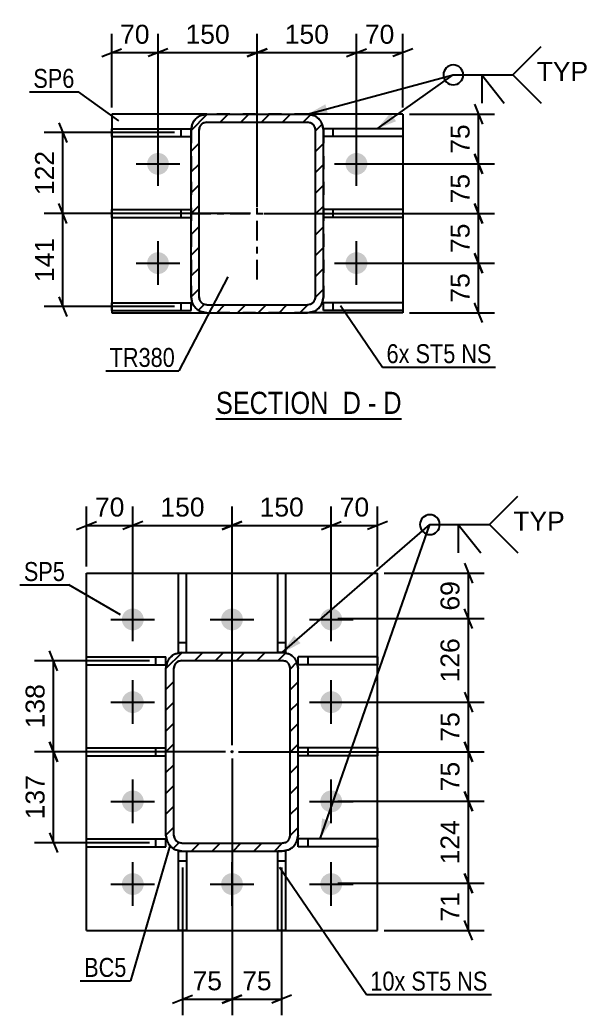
# Model space of a CAD drawing. Header units: millimetres. Extents: x 0 to 841, y 0 to 594.
# Drawn here: x 344 to 429.9, y 98.3 to 248.7 of the extents above; entities that cross this region are included whole.
import ezdxf

# ---------------------------------------------------------------- set-up
doc = ezdxf.new("R2010")
doc.units = ezdxf.units.MM
doc.linetypes.add('DXK_LINE_DOT2', pattern=[3.9198, 1.9599, -1.9599])
doc.linetypes.add('DXK_LINE_DOT3', pattern=[5.9187, 2.979, -0.9799, 0.9799, -0.9799])
doc.styles.add('Arial', font='ARIAL.TTF', dxfattribs={"height": 0.2})
doc.styles.add('Arial Narrow', font='ARIALN.TTF', dxfattribs={"height": 0.2})

# ---------------------------------------------------------------- blocks, each defined once
blk = doc.blocks.new('Unknown-318884589-14 - 2098')
at = {"color": 6, "linetype": 'Continuous'}
blk.add_line((373.61, 188.41), (401.68, 188.41), dxfattribs=at)
at = {"color": 0, "linetype": 'Continuous'}
for points in [[(391.72, 189.16), (391.72, 192.66), (373.61, 192.66), (373.61, 189.16)], [(395.54, 189.16), (395.54, 192.66), (392.77, 192.66), (392.77, 189.16)], [(397.86, 189.16), (397.86, 192.66), (396.59, 192.66), (396.59, 189.16)], [(401.68, 189.16), (401.68, 192.66), (398.91, 192.66), (398.91, 189.16)]]:
    blk.add_wipeout(points, dxfattribs=at)
at = {"color": 7, "linetype": 'Continuous', "style": 'Arial Narrow'}
for s, p in [('SECTION ', (373.61, 189.16)), ('D', (392.77, 189.16)), ('D', (398.91, 189.16)), ('-', (396.59, 189.16))]:
    blk.add_text(s, height=3.34, dxfattribs=at).set_placement(p)
blk = doc.blocks.new('Part-318884589-3984 - 3909')
at = {"color": 2, "linetype": 'Continuous'}
for p, q in [((354.05, 123.74), (354.05, 124.94)), ((354.05, 124.94), (366.05, 124.94)), ((366.05, 123.74), (366.05, 124.94)), ((354.05, 123.74), (366.05, 123.74))]:
    blk.add_line(p, q, dxfattribs=at)
at = {"color": 7, "linetype": 'DXK_LINE_DOT2'}
blk.add_line((364.55, 123.74), (364.55, 124.94), dxfattribs=at)
blk = doc.blocks.new('Part-318884589-4040 - 3909')
at = {"linetype": 'Continuous'}
h = blk.add_hatch(dxfattribs=at)
h.set_pattern_fill('', scale=0.7, style=0, pattern_type=0)
h.set_pattern_definition([(45, (385.8703, 151.6128), (-1.57154, 1.57154), [])])
h.paths.add_polyline_path([(386.05, 150.69), (385.87, 151.61), (385.35, 152.39), (384.57, 152.91), (383.65, 153.09), (368.45, 153.09), (367.53, 152.91), (366.76, 152.39), (366.24, 151.61), (366.05, 150.69), (366.05, 125.49), (366.24, 124.58), (366.76, 123.8), (367.53, 123.28), (368.45, 123.09), (383.65, 123.09), (384.57, 123.28), (385.35, 123.8), (385.87, 124.58), (386.05, 125.49)])
h.paths.add_polyline_path([(384.76, 125.04), (384.5, 124.65), (384.11, 124.39), (383.65, 124.29), (368.45, 124.29), (367.99, 124.39), (367.6, 124.65), (367.34, 125.04), (367.25, 125.49), (367.25, 150.69), (367.34, 151.15), (367.6, 151.54), (367.99, 151.8), (368.45, 151.89), (383.65, 151.89), (384.11, 151.8), (384.5, 151.54), (384.76, 151.15), (384.85, 150.69), (384.85, 125.49)])
blk.add_hatch(color=246, dxfattribs=at).paths.add_polyline_path([(376.05, 137.99, -1), (376.05, 138.19, -1)])
at = {"color": 7, "linetype": 'DXK_LINE_DOT2'}
for p, q in [((367.53, 152.91), (368.45, 153.09)), ((368.45, 153.09), (383.65, 153.09)), ((383.65, 153.09), (384.57, 152.91)), ((366.05, 150.69), (366.24, 151.61)), ((366.05, 125.49), (366.05, 150.69)), ((367.34, 151.15), (367.25, 150.69)), ((367.25, 125.49), (367.25, 150.69)), ((368.45, 151.89), (367.99, 151.8)), ((368.45, 151.89), (383.65, 151.89)), ((384.11, 151.8), (383.65, 151.89)), ((384.85, 150.69), (384.76, 151.15)), ((384.85, 125.49), (384.85, 150.69)), ((385.87, 151.61), (386.05, 150.69)), ((386.05, 125.49), (386.05, 150.69)), ((366.24, 124.58), (366.05, 125.49)), ((367.25, 125.49), (367.34, 125.04)), ((384.76, 125.04), (384.85, 125.49)), ((386.05, 125.49), (385.87, 124.58)), ((367.99, 124.39), (368.45, 124.29)), ((368.45, 124.29), (383.65, 124.29)), ((383.65, 124.29), (384.11, 124.39)), ((368.45, 123.09), (367.53, 123.28)), ((368.45, 123.09), (383.65, 123.09)), ((384.57, 123.28), (383.65, 123.09))]:
    blk.add_line(p, q, dxfattribs=at)
at = {"color": 2, "linetype": 'Continuous'}
for p, q in [((368.45, 153.09), (367.53, 152.91)), ((368.45, 153.09), (383.65, 153.09)), ((384.57, 152.91), (383.65, 153.09)), ((366.24, 151.61), (366.05, 150.69)), ((366.05, 125.49), (366.05, 150.69)), ((367.25, 150.69), (367.34, 151.15)), ((367.25, 125.49), (367.25, 150.69)), ((367.99, 151.8), (368.45, 151.89)), ((368.45, 151.89), (383.65, 151.89)), ((383.65, 151.89), (384.11, 151.8)), ((384.76, 151.15), (384.85, 150.69)), ((384.85, 125.49), (384.85, 150.69)), ((386.05, 150.69), (385.87, 151.61)), ((386.05, 125.49), (386.05, 150.69)), ((366.05, 125.49), (366.24, 124.58)), ((367.34, 125.04), (367.25, 125.49)), ((384.85, 125.49), (384.76, 125.04)), ((385.87, 124.58), (386.05, 125.49)), ((368.45, 124.29), (367.99, 124.39)), ((368.45, 124.29), (383.65, 124.29)), ((384.11, 124.39), (383.65, 124.29)), ((367.53, 123.28), (368.45, 123.09)), ((368.45, 123.09), (383.65, 123.09)), ((383.65, 123.09), (384.57, 123.28))]:
    blk.add_line(p, q, dxfattribs=at)
at = {"color": 7, "linetype": 'DXK_LINE_DOT3'}
blk.add_line((376.05, 138.09), (376.05, 138.09), dxfattribs=at)
at = {"color": 246, "linetype": 'DXK_LINE_DOT2'}
blk.add_line((376.05, 138.09), (376.05, 138.09), dxfattribs=at)
at = {"color": 246, "linetype": 'Continuous'}
blk.add_circle((376.05, 138.09), 0.1, dxfattribs=at)
at = {"color": 7, "linetype": 'DXK_LINE_DOT2'}
for centre, radius, start, end in [((368.45, 150.69), 2.4, 112.5, 157.5), ((383.65, 150.69), 2.4, 22.5, 67.5), ((368.45, 150.69), 1.2, 112.5, 157.5), ((383.65, 150.69), 1.2, 22.5, 67.5), ((368.45, 125.49), 1.2, 202.5, 247.5), ((383.65, 125.49), 1.2, 292.5, 337.5), ((368.45, 125.49), 2.4, 202.5, 247.5), ((383.65, 125.49), 2.4, 292.5, 337.5)]:
    blk.add_arc(centre, radius, start, end, dxfattribs=at)
at = {"color": 2, "linetype": 'Continuous'}
for centre, radius, start, end in [((368.45, 150.69), 2.4, 112.5, 157.5), ((383.65, 150.69), 2.4, 22.5, 67.5), ((368.45, 150.69), 1.2, 112.5, 157.5), ((383.65, 150.69), 1.2, 22.5, 67.5), ((368.45, 125.49), 1.2, 202.5, 247.5), ((383.65, 125.49), 1.2, 292.5, 337.5), ((368.45, 125.49), 2.4, 202.5, 247.5), ((383.65, 125.49), 2.4, 292.5, 337.5)]:
    blk.add_arc(centre, radius, start, end, dxfattribs=at)
blk = doc.blocks.new('Bolt-318884589-3954 - 3909')
at = {"linetype": 'Continuous'}
for points in [[(359.4, 158.09, -1), (362.7, 158.09, -1)], [(374.4, 158.09, -1), (377.7, 158.09, -1)], [(389.4, 158.09, -1), (392.7, 158.09, -1)], [(359.4, 145.59, -1), (362.7, 145.59, -1)], [(389.4, 145.59, -1), (392.7, 145.59, -1)], [(359.4, 130.59, -1), (362.7, 130.59, -1)], [(389.4, 130.59, -1), (392.7, 130.59, -1)], [(359.4, 118.09, -1), (362.7, 118.09, -1)], [(374.4, 118.09, -1), (377.7, 118.09, -1)], [(389.4, 118.09, -1), (392.7, 118.09, -1)]]:
    blk.add_hatch(color=1, dxfattribs=at).paths.add_polyline_path(points)
at = {"color": 1, "linetype": 'Continuous'}
for p, q in [((361.05, 154.79), (361.05, 161.39)), ((376.05, 154.79), (376.05, 161.39)), ((391.05, 154.79), (391.05, 161.39)), ((357.75, 158.09), (364.35, 158.09)), ((372.75, 158.09), (379.35, 158.09)), ((387.75, 158.09), (394.35, 158.09)), ((361.05, 142.29), (361.05, 148.89)), ((391.05, 142.29), (391.05, 148.89)), ((357.75, 145.59), (364.35, 145.59)), ((387.75, 145.59), (394.35, 145.59)), ((361.05, 127.29), (361.05, 133.89)), ((391.05, 127.29), (391.05, 133.89)), ((357.75, 130.59), (364.35, 130.59)), ((387.75, 130.59), (394.35, 130.59)), ((361.05, 114.79), (361.05, 121.39)), ((376.05, 114.79), (376.05, 121.39)), ((391.05, 114.79), (391.05, 121.39)), ((357.75, 118.09), (364.35, 118.09)), ((372.75, 118.09), (379.35, 118.09)), ((387.75, 118.09), (394.35, 118.09))]:
    blk.add_line(p, q, dxfattribs=at)
blk = doc.blocks.new('Part-318884589-3964 - 3909')
at = {"color": 2, "linetype": 'Continuous'}
for p, q in [((382.95, 153.09), (382.95, 165.09)), ((382.95, 165.09), (384.15, 165.09)), ((384.15, 165.09), (384.15, 153.09)), ((384.15, 153.09), (383.65, 153.09))]:
    blk.add_line(p, q, dxfattribs=at)
at = {"color": 7, "linetype": 'DXK_LINE_DOT2'}
for p, q in [((382.95, 154.59), (384.15, 154.59)), ((383.65, 153.09), (382.95, 153.09))]:
    blk.add_line(p, q, dxfattribs=at)
blk = doc.blocks.new('Part-318884589-3969 - 3909')
at = {"color": 2, "linetype": 'Continuous'}
for p, q in [((367.95, 153.09), (367.95, 165.09)), ((367.95, 165.09), (369.15, 165.09)), ((369.15, 153.09), (369.15, 165.09)), ((367.95, 153.09), (368.45, 153.09))]:
    blk.add_line(p, q, dxfattribs=at)
at = {"color": 7, "linetype": 'DXK_LINE_DOT2'}
for p, q in [((367.95, 154.59), (369.15, 154.59)), ((368.45, 153.09), (369.15, 153.09))]:
    blk.add_line(p, q, dxfattribs=at)
blk = doc.blocks.new('Part-318884589-3974 - 3909')
at = {"color": 2, "linetype": 'Continuous'}
for p, q in [((382.95, 111.09), (382.95, 123.09)), ((384.15, 123.09), (383.65, 123.09)), ((384.15, 123.09), (384.15, 111.09)), ((384.15, 111.09), (382.95, 111.09))]:
    blk.add_line(p, q, dxfattribs=at)
at = {"color": 7, "linetype": 'DXK_LINE_DOT2'}
for p, q in [((383.65, 123.09), (382.95, 123.09)), ((382.95, 121.59), (384.15, 121.59))]:
    blk.add_line(p, q, dxfattribs=at)
blk = doc.blocks.new('Part-318884589-3979 - 3909')
at = {"color": 2, "linetype": 'Continuous'}
for p, q in [((367.95, 111.09), (367.95, 123.09)), ((367.95, 123.09), (368.45, 123.09)), ((369.15, 123.09), (369.15, 111.09)), ((369.15, 111.09), (367.95, 111.09))]:
    blk.add_line(p, q, dxfattribs=at)
at = {"color": 7, "linetype": 'DXK_LINE_DOT2'}
for p, q in [((368.45, 123.09), (369.15, 123.09)), ((367.95, 121.59), (369.15, 121.59))]:
    blk.add_line(p, q, dxfattribs=at)
blk = doc.blocks.new('Part-318884589-3989 - 3909')
at = {"color": 2, "linetype": 'Continuous'}
for p, q in [((354.05, 151.24), (354.05, 152.44)), ((354.05, 152.44), (366.05, 152.44)), ((366.05, 151.24), (366.05, 152.44)), ((354.05, 151.24), (366.05, 151.24))]:
    blk.add_line(p, q, dxfattribs=at)
at = {"color": 7, "linetype": 'DXK_LINE_DOT2'}
blk.add_line((364.55, 151.24), (364.55, 152.44), dxfattribs=at)
blk = doc.blocks.new('Part-318884589-3994 - 3909')
at = {"color": 2, "linetype": 'Continuous'}
for p, q in [((354.05, 137.49), (354.05, 138.69)), ((354.05, 138.69), (366.05, 138.69)), ((354.05, 137.49), (366.05, 137.49))]:
    blk.add_line(p, q, dxfattribs=at)
at = {"color": 7, "linetype": 'DXK_LINE_DOT2'}
for p, q in [((364.55, 137.49), (364.55, 138.69)), ((366.05, 137.49), (366.05, 138.69))]:
    blk.add_line(p, q, dxfattribs=at)
blk = doc.blocks.new('Part-318884589-3999 - 3909')
at = {"color": 2, "linetype": 'Continuous'}
for p, q in [((398.05, 124.94), (386.05, 124.94)), ((386.05, 123.74), (386.05, 124.94)), ((398.05, 124.94), (398.05, 123.74)), ((398.05, 123.74), (386.05, 123.74))]:
    blk.add_line(p, q, dxfattribs=at)
at = {"color": 7, "linetype": 'DXK_LINE_DOT2'}
blk.add_line((387.55, 123.74), (387.55, 124.94), dxfattribs=at)
blk = doc.blocks.new('Part-318884589-4004 - 3909')
at = {"color": 2, "linetype": 'Continuous'}
for p, q in [((398.05, 152.44), (386.05, 152.44)), ((386.05, 151.24), (386.05, 152.44)), ((398.05, 152.44), (398.05, 151.24)), ((398.05, 151.24), (386.05, 151.24))]:
    blk.add_line(p, q, dxfattribs=at)
at = {"color": 7, "linetype": 'DXK_LINE_DOT2'}
blk.add_line((387.55, 151.24), (387.55, 152.44), dxfattribs=at)
blk = doc.blocks.new('Part-318884589-4009 - 3909')
at = {"color": 2, "linetype": 'Continuous'}
for p, q in [((398.05, 138.69), (386.05, 138.69)), ((398.05, 138.69), (398.05, 137.49)), ((398.05, 137.49), (386.05, 137.49))]:
    blk.add_line(p, q, dxfattribs=at)
at = {"color": 7, "linetype": 'DXK_LINE_DOT2'}
for p, q in [((386.05, 137.49), (386.05, 138.69)), ((387.55, 137.49), (387.55, 138.69))]:
    blk.add_line(p, q, dxfattribs=at)
blk = doc.blocks.new('Part-318884589-4024 - 3909')
at = {"color": 2, "linetype": 'Continuous'}
for p, q in [((354.05, 111.09), (354.05, 165.09)), ((354.05, 165.09), (398.05, 165.09)), ((398.05, 111.09), (398.05, 165.09)), ((354.05, 111.09), (398.05, 111.09))]:
    blk.add_line(p, q, dxfattribs=at)
blk = doc.blocks.new('Part-318884589-2142 - 2098')
at = {"color": 2, "linetype": 'Continuous'}
for p, q in [((372.26, 234.45), (357.86, 234.45)), ((357.86, 234.45), (357.86, 204.45)), ((401.86, 234.45), (387.46, 234.45)), ((401.86, 234.45), (401.86, 204.45)), ((357.86, 204.45), (372.26, 204.45)), ((401.86, 204.45), (387.46, 204.45))]:
    blk.add_line(p, q, dxfattribs=at)
at = {"color": 7, "linetype": 'DXK_LINE_DOT2'}
for p, q in [((387.46, 234.45), (372.26, 234.45)), ((387.46, 204.45), (372.26, 204.45))]:
    blk.add_line(p, q, dxfattribs=at)
blk = doc.blocks.new('Part-318884589-2170 - 2098')
at = {"linetype": 'Continuous'}
h = blk.add_hatch(dxfattribs=at)
h.set_pattern_fill('', scale=0.7, style=0, pattern_type=0)
h.set_pattern_definition([(45, (389.673, 232.966), (-1.57154, 1.57154), [])])
h.paths.add_polyline_path([(389.86, 232.05), (389.67, 232.97), (389.15, 233.74), (388.37, 234.26), (387.46, 234.45), (372.26, 234.45), (371.34, 234.26), (370.56, 233.74), (370.04, 232.97), (369.86, 232.05), (369.86, 206.85), (370.04, 205.93), (370.56, 205.15), (371.34, 204.63), (372.26, 204.45), (387.46, 204.45), (388.37, 204.63), (389.15, 205.15), (389.67, 205.93), (389.86, 206.85)])
h.paths.add_polyline_path([(388.56, 206.39), (388.3, 206), (387.91, 205.74), (387.46, 205.65), (372.26, 205.65), (371.8, 205.74), (371.41, 206), (371.15, 206.39), (371.06, 206.85), (371.06, 232.05), (371.15, 232.51), (371.41, 232.9), (371.8, 233.16), (372.26, 233.25), (387.46, 233.25), (387.91, 233.16), (388.3, 232.9), (388.56, 232.51), (388.66, 232.05), (388.66, 206.85)])
at = {"color": 7, "linetype": 'DXK_LINE_DOT2'}
for p, q in [((371.34, 234.26), (372.26, 234.45)), ((372.26, 233.25), (371.8, 233.16)), ((372.26, 234.45), (387.46, 234.45)), ((372.26, 233.25), (387.46, 233.25)), ((387.46, 234.45), (388.37, 234.26)), ((387.91, 233.16), (387.46, 233.25)), ((369.86, 232.05), (370.04, 232.97)), ((369.86, 232.05), (369.86, 206.85)), ((371.15, 232.51), (371.06, 232.05)), ((371.06, 206.85), (371.06, 232.05)), ((388.66, 232.05), (388.56, 232.51)), ((388.66, 206.85), (388.66, 232.05)), ((389.67, 232.97), (389.86, 232.05)), ((389.86, 232.05), (389.86, 206.85)), ((370.04, 205.93), (369.86, 206.85)), ((371.06, 206.85), (371.15, 206.39)), ((388.56, 206.39), (388.66, 206.85)), ((389.86, 206.85), (389.67, 205.93)), ((372.26, 204.45), (371.34, 204.63)), ((371.8, 205.74), (372.26, 205.65)), ((372.26, 205.65), (387.46, 205.65)), ((387.46, 205.65), (387.91, 205.74)), ((388.37, 204.63), (387.46, 204.45)), ((372.26, 204.45), (387.46, 204.45))]:
    blk.add_line(p, q, dxfattribs=at)
at = {"color": 2, "linetype": 'Continuous'}
for p, q in [((372.26, 234.45), (371.34, 234.26)), ((371.8, 233.16), (372.26, 233.25)), ((372.26, 234.45), (387.46, 234.45)), ((372.26, 233.25), (387.46, 233.25)), ((388.37, 234.26), (387.46, 234.45)), ((387.46, 233.25), (387.91, 233.16)), ((370.04, 232.97), (369.86, 232.05)), ((369.86, 206.85), (369.86, 232.05)), ((371.06, 232.05), (371.15, 232.51)), ((371.06, 206.85), (371.06, 232.05)), ((388.56, 232.51), (388.66, 232.05)), ((388.66, 206.85), (388.66, 232.05)), ((389.86, 232.05), (389.67, 232.97)), ((389.86, 206.85), (389.86, 232.05)), ((369.86, 206.85), (370.04, 205.93)), ((371.15, 206.39), (371.06, 206.85)), ((388.66, 206.85), (388.56, 206.39)), ((389.67, 205.93), (389.86, 206.85)), ((371.34, 204.63), (372.26, 204.45)), ((372.26, 205.65), (371.8, 205.74)), ((372.26, 205.65), (387.46, 205.65)), ((387.91, 205.74), (387.46, 205.65)), ((387.46, 204.45), (388.37, 204.63)), ((372.26, 204.45), (387.46, 204.45))]:
    blk.add_line(p, q, dxfattribs=at)
at = {"color": 7, "linetype": 'DXK_LINE_DOT3'}
for p, q in [((379.86, 209.45), (379.86, 229.45)), ((369.86, 219.45), (389.86, 219.45))]:
    blk.add_line(p, q, dxfattribs=at)
at = {"color": 7, "linetype": 'DXK_LINE_DOT2'}
for centre, radius, start, end in [((372.26, 232.05), 2.4, 112.5, 157.5), ((387.46, 232.05), 2.4, 22.5, 67.5), ((372.26, 232.05), 1.2, 112.5, 157.5), ((387.46, 232.05), 1.2, 22.5, 67.5), ((372.26, 206.85), 1.2, 202.5, 247.5), ((387.46, 206.85), 1.2, 292.5, 337.5), ((372.26, 206.85), 2.4, 202.5, 247.5), ((387.46, 206.85), 2.4, 292.5, 337.5)]:
    blk.add_arc(centre, radius, start, end, dxfattribs=at)
at = {"color": 2, "linetype": 'Continuous'}
for centre, radius, start, end in [((372.26, 232.05), 2.4, 112.5, 157.5), ((387.46, 232.05), 2.4, 22.5, 67.5), ((372.26, 232.05), 1.2, 112.5, 157.5), ((387.46, 232.05), 1.2, 22.5, 67.5), ((372.26, 206.85), 1.2, 202.5, 247.5), ((387.46, 206.85), 1.2, 292.5, 337.5), ((372.26, 206.85), 2.4, 202.5, 247.5), ((387.46, 206.85), 2.4, 292.5, 337.5)]:
    blk.add_arc(centre, radius, start, end, dxfattribs=at)
blk = doc.blocks.new('Part-318884589-2162 - 2098')
at = {"color": 2, "linetype": 'Continuous'}
for p, q in [((357.86, 218.85), (357.86, 220.05)), ((357.86, 220.05), (369.86, 220.05)), ((357.86, 218.85), (369.86, 218.85))]:
    blk.add_line(p, q, dxfattribs=at)
at = {"color": 7, "linetype": 'DXK_LINE_DOT2'}
for p, q in [((368.36, 218.85), (368.36, 220.05)), ((369.86, 218.85), (369.86, 220.05))]:
    blk.add_line(p, q, dxfattribs=at)
blk = doc.blocks.new('Part-318884589-2147 - 2098')
at = {"color": 2, "linetype": 'Continuous'}
for p, q in [((401.86, 220.05), (389.86, 220.05)), ((401.86, 220.05), (401.86, 218.85)), ((401.86, 218.85), (389.86, 218.85))]:
    blk.add_line(p, q, dxfattribs=at)
at = {"color": 7, "linetype": 'DXK_LINE_DOT2'}
for p, q in [((389.86, 218.85), (389.86, 220.05)), ((391.36, 218.85), (391.36, 220.05))]:
    blk.add_line(p, q, dxfattribs=at)
blk = doc.blocks.new('Part-318884589-2152 - 2098')
at = {"color": 2, "linetype": 'Continuous'}
for p, q in [((401.86, 232.27), (389.86, 232.27)), ((389.86, 232.27), (389.86, 232.05)), ((401.86, 232.27), (401.86, 231.07)), ((401.86, 231.07), (389.86, 231.07))]:
    blk.add_line(p, q, dxfattribs=at)
at = {"color": 7, "linetype": 'DXK_LINE_DOT2'}
for p, q in [((389.86, 231.07), (389.86, 232.05)), ((391.36, 231.07), (391.36, 232.27))]:
    blk.add_line(p, q, dxfattribs=at)
blk = doc.blocks.new('Part-318884589-2157 - 2098')
at = {"color": 2, "linetype": 'Continuous'}
for p, q in [((401.86, 205.97), (389.86, 205.97)), ((389.86, 204.77), (389.86, 205.97)), ((401.86, 204.77), (389.86, 204.77)), ((401.86, 205.97), (401.86, 204.77))]:
    blk.add_line(p, q, dxfattribs=at)
at = {"color": 7, "linetype": 'DXK_LINE_DOT2'}
blk.add_line((391.36, 204.77), (391.36, 205.97), dxfattribs=at)
blk = doc.blocks.new('Bolt-318884589-2175 - 2098')
at = {"linetype": 'Continuous'}
for points in [[(363.21, 226.95, -1), (366.51, 226.95, -1)], [(393.21, 226.95, -1), (396.51, 226.95, -1)], [(363.21, 211.95, -1), (366.51, 211.95, -1)], [(393.21, 211.95, -1), (396.51, 211.95, -1)]]:
    blk.add_hatch(color=1, dxfattribs=at).paths.add_polyline_path(points)
at = {"color": 1, "linetype": 'Continuous'}
for p, q in [((364.86, 223.65), (364.86, 230.25)), ((394.86, 223.65), (394.86, 230.25)), ((361.56, 226.95), (368.16, 226.95)), ((391.56, 226.95), (398.16, 226.95)), ((364.86, 208.65), (364.86, 215.25)), ((394.86, 208.65), (394.86, 215.25)), ((361.56, 211.95), (368.16, 211.95)), ((391.56, 211.95), (398.16, 211.95))]:
    blk.add_line(p, q, dxfattribs=at)
blk = doc.blocks.new('Part-318884589-2183 - 2098')
at = {"color": 2, "linetype": 'Continuous'}
for p, q in [((357.86, 231.07), (357.86, 232.27)), ((357.86, 232.27), (369.86, 232.27)), ((369.86, 232.27), (369.86, 232.05)), ((357.86, 231.07), (369.86, 231.07))]:
    blk.add_line(p, q, dxfattribs=at)
at = {"color": 7, "linetype": 'DXK_LINE_DOT2'}
for p, q in [((368.36, 231.07), (368.36, 232.27)), ((369.86, 232.05), (369.86, 231.07))]:
    blk.add_line(p, q, dxfattribs=at)
blk = doc.blocks.new('Part-318884589-2188 - 2098')
at = {"color": 2, "linetype": 'Continuous'}
for p, q in [((357.86, 204.77), (357.86, 205.97)), ((357.86, 205.97), (369.86, 205.97)), ((357.86, 204.77), (369.86, 204.77)), ((369.86, 204.77), (369.86, 205.97))]:
    blk.add_line(p, q, dxfattribs=at)
at = {"color": 7, "linetype": 'DXK_LINE_DOT2'}
blk.add_line((368.36, 204.77), (368.36, 205.97), dxfattribs=at)
blk = doc.blocks.new('StraightDimension-318884589-4137 - 3909')
at = {"color": 7, "linetype": 'Continuous'}
for p, q in [((411.18, 132.1), (412.38, 129.1)), ((392.05, 130.6), (414.18, 130.6)), ((411.78, 118.21), (411.78, 130.6)), ((412.38, 116.71), (411.18, 119.71)), ((392.05, 118.21), (414.18, 118.21))]:
    blk.add_line(p, q, dxfattribs=at)
at = {"color": 0}
blk.add_wipeout([(411.03, 128.34), (406.83, 128.34), (406.83, 120.47), (411.03, 120.47)], dxfattribs=at)
at = {"color": 3, "style": 'Arial'}
blk.add_text('124', height=2.865, rotation=90.0002, dxfattribs=at).set_placement((410.43, 121.07))
blk = doc.blocks.new('StraightDimension-318884589-4068 - 3909')
at = {"color": 7, "linetype": 'Continuous'}
for p, q in [((376.05, 137.09), (376.05, 98.29)), ((368.55, 120.59), (368.55, 98.29)), ((367.05, 100.09), (370.05, 101.29)), ((377.55, 101.29), (374.55, 100.09)), ((368.55, 100.69), (376.05, 100.69))]:
    blk.add_line(p, q, dxfattribs=at)
at = {"color": 0}
blk.add_wipeout([(375.13, 101.44), (375.13, 105.64), (369.48, 105.64), (369.48, 101.44)], dxfattribs=at)
at = {"color": 3, "style": 'Arial'}
blk.add_text('75', height=2.865, dxfattribs=at).set_placement((370.08, 102.04))
blk = doc.blocks.new('StraightDimension-318884589-4165 - 3909')
at = {"color": 7, "linetype": 'Continuous'}
for p, q in [((411.18, 166.59), (412.38, 163.59)), ((399.05, 165.09), (414.18, 165.09)), ((411.78, 158.21), (411.78, 165.09)), ((412.38, 156.71), (411.18, 159.71)), ((392.05, 158.21), (414.18, 158.21))]:
    blk.add_line(p, q, dxfattribs=at)
at = {"color": 0}
blk.add_wipeout([(411.03, 164.48), (406.83, 164.48), (406.83, 158.83), (411.03, 158.83)], dxfattribs=at)
at = {"color": 3, "style": 'Arial'}
blk.add_text('69', height=2.865, rotation=90.0002, dxfattribs=at).set_placement((410.43, 159.43))
blk = doc.blocks.new('StraightDimension-318884589-12343 - 3909')
at = {"color": 7, "linetype": 'Continuous'}
for p, q in [((349.66, 136.59), (348.46, 139.59)), ((375.05, 138.09), (346.21, 138.09)), ((349.06, 124.34), (349.06, 138.09)), ((348.46, 125.84), (349.66, 122.84)), ((363.55, 124.34), (346.21, 124.34))]:
    blk.add_line(p, q, dxfattribs=at)
at = {"color": 0}
blk.add_wipeout([(348.31, 135.16), (344.11, 135.16), (344.11, 127.28), (348.31, 127.28)], dxfattribs=at)
at = {"color": 3, "style": 'Arial'}
blk.add_text('137', height=2.865, rotation=90.0002, dxfattribs=at).set_placement((347.71, 127.88))
blk = doc.blocks.new('StraightDimension-318884589-4074 - 3909')
at = {"color": 7, "linetype": 'Continuous'}
for p, q in [((376.05, 137.09), (376.05, 98.29)), ((383.55, 120.59), (383.55, 98.29)), ((374.55, 100.09), (377.55, 101.29)), ((385.05, 101.29), (382.05, 100.09)), ((376.05, 100.69), (383.55, 100.69))]:
    blk.add_line(p, q, dxfattribs=at)
at = {"color": 0}
blk.add_wipeout([(382.63, 101.44), (382.63, 105.64), (376.98, 105.64), (376.98, 101.44)], dxfattribs=at)
at = {"color": 3, "style": 'Arial'}
blk.add_text('75', height=2.865, dxfattribs=at).set_placement((377.58, 102.04))
blk = doc.blocks.new('StraightDimension-318884589-4091 - 3909')
at = {"color": 7, "linetype": 'Continuous'}
for p, q in [((376.05, 139.09), (376.05, 175.14)), ((391.05, 159.21), (391.05, 175.14)), ((377.55, 172.89), (374.55, 171.69)), ((376.05, 172.29), (391.05, 172.29)), ((389.55, 171.69), (392.55, 172.89))]:
    blk.add_line(p, q, dxfattribs=at)
at = {"color": 0}
blk.add_wipeout([(387.49, 173.04), (387.49, 177.24), (379.62, 177.24), (379.62, 173.04)], dxfattribs=at)
at = {"color": 3, "style": 'Arial'}
blk.add_text('150', height=2.865, dxfattribs=at).set_placement((380.22, 173.64))
blk = doc.blocks.new('StraightDimension-318884589-4100 - 3909')
at = {"color": 7, "linetype": 'Continuous'}
for p, q in [((361.05, 159.21), (361.05, 175.14)), ((376.05, 139.09), (376.05, 175.14)), ((362.55, 172.89), (359.55, 171.69)), ((361.05, 172.29), (376.05, 172.29)), ((374.55, 171.69), (377.55, 172.89))]:
    blk.add_line(p, q, dxfattribs=at)
at = {"color": 0}
blk.add_wipeout([(372.49, 173.04), (372.49, 177.24), (364.62, 177.24), (364.62, 173.04)], dxfattribs=at)
at = {"color": 3, "style": 'Arial'}
blk.add_text('150', height=2.865, dxfattribs=at).set_placement((365.22, 173.64))
blk = doc.blocks.new('StraightDimension-318884589-4109 - 3909')
at = {"color": 7, "linetype": 'Continuous'}
for p, q in [((391.05, 159.21), (391.05, 175.14)), ((398.05, 166.09), (398.05, 175.14)), ((389.55, 171.69), (392.55, 172.89)), ((391.05, 172.29), (398.05, 172.29)), ((399.55, 172.89), (396.55, 171.69))]:
    blk.add_line(p, q, dxfattribs=at)
at = {"color": 0}
blk.add_wipeout([(397.38, 173.04), (397.38, 177.24), (391.73, 177.24), (391.73, 173.04)], dxfattribs=at)
at = {"color": 3, "style": 'Arial'}
blk.add_text('70', height=2.865, dxfattribs=at).set_placement((392.33, 173.64))
blk = doc.blocks.new('StraightDimension-318884589-12342 - 3909')
at = {"color": 7, "linetype": 'Continuous'}
for p, q in [((349.66, 150.34), (348.46, 153.34)), ((363.55, 151.84), (346.21, 151.84)), ((349.06, 138.09), (349.06, 151.84)), ((348.46, 139.59), (349.66, 136.59)), ((375.05, 138.09), (346.21, 138.09))]:
    blk.add_line(p, q, dxfattribs=at)
at = {"color": 0}
blk.add_wipeout([(348.31, 148.91), (344.11, 148.91), (344.11, 141.03), (348.31, 141.03)], dxfattribs=at)
at = {"color": 3, "style": 'Arial'}
blk.add_text('138', height=2.865, rotation=90.0002, dxfattribs=at).set_placement((347.71, 141.63))
blk = doc.blocks.new('StraightDimension-318884589-4118 - 3909')
at = {"color": 7, "linetype": 'Continuous'}
for p, q in [((354.05, 166.09), (354.05, 175.14)), ((361.05, 159.21), (361.05, 175.14)), ((352.55, 171.69), (355.55, 172.89)), ((354.05, 172.29), (361.05, 172.29)), ((362.55, 172.89), (359.55, 171.69))]:
    blk.add_line(p, q, dxfattribs=at)
at = {"color": 0}
blk.add_wipeout([(360.38, 173.04), (360.38, 177.24), (354.73, 177.24), (354.73, 173.04)], dxfattribs=at)
at = {"color": 3, "style": 'Arial'}
blk.add_text('70', height=2.865, dxfattribs=at).set_placement((355.33, 173.64))
blk = doc.blocks.new('StraightDimension-318884589-4128 - 3909')
at = {"color": 7, "linetype": 'Continuous'}
for p, q in [((411.18, 119.71), (412.38, 116.71)), ((392.05, 118.21), (414.18, 118.21)), ((411.78, 111.09), (411.78, 118.21)), ((412.38, 109.59), (411.18, 112.59)), ((399.05, 111.09), (414.18, 111.09))]:
    blk.add_line(p, q, dxfattribs=at)
at = {"color": 0}
blk.add_wipeout([(411.03, 117.48), (406.83, 117.48), (406.83, 111.83), (411.03, 111.83)], dxfattribs=at)
at = {"color": 3, "style": 'Arial'}
blk.add_text('71', height=2.865, rotation=90.0002, dxfattribs=at).set_placement((410.43, 112.43))
blk = doc.blocks.new('StraightDimension-318884589-4142 - 3909')
at = {"color": 7, "linetype": 'Continuous'}
for p, q in [((411.18, 139.59), (412.38, 136.59)), ((377.05, 138.09), (414.18, 138.09)), ((411.78, 130.6), (411.78, 138.09)), ((412.38, 129.1), (411.18, 132.1)), ((392.05, 130.6), (414.18, 130.6))]:
    blk.add_line(p, q, dxfattribs=at)
at = {"color": 0}
blk.add_wipeout([(411.03, 137.17), (406.83, 137.17), (406.83, 131.52), (411.03, 131.52)], dxfattribs=at)
at = {"color": 3, "style": 'Arial'}
blk.add_text('75', height=2.865, rotation=90.0002, dxfattribs=at).set_placement((410.43, 132.12))
blk = doc.blocks.new('StraightDimension-318884589-4151 - 3909')
at = {"color": 7, "linetype": 'Continuous'}
for p, q in [((411.18, 147.1), (412.38, 144.1)), ((392.05, 145.6), (414.18, 145.6)), ((411.78, 138.09), (411.78, 145.6)), ((412.38, 136.59), (411.18, 139.59)), ((377.05, 138.09), (414.18, 138.09))]:
    blk.add_line(p, q, dxfattribs=at)
at = {"color": 0}
blk.add_wipeout([(411.03, 144.67), (406.83, 144.67), (406.83, 139.02), (411.03, 139.02)], dxfattribs=at)
at = {"color": 3, "style": 'Arial'}
blk.add_text('75', height=2.865, rotation=90.0002, dxfattribs=at).set_placement((410.43, 139.62))
blk = doc.blocks.new('StraightDimension-318884589-4160 - 3909')
at = {"color": 7, "linetype": 'Continuous'}
for p, q in [((412.38, 156.71), (411.18, 159.71)), ((392.05, 158.21), (414.18, 158.21)), ((411.78, 145.6), (411.78, 158.21)), ((411.18, 147.1), (412.38, 144.1)), ((392.05, 145.6), (414.18, 145.6))]:
    blk.add_line(p, q, dxfattribs=at)
at = {"color": 0}
blk.add_wipeout([(411.03, 155.84), (406.83, 155.84), (406.83, 147.97), (411.03, 147.97)], dxfattribs=at)
at = {"color": 3, "style": 'Arial'}
blk.add_text('126', height=2.865, rotation=90.0002, dxfattribs=at).set_placement((410.43, 148.57))
blk = doc.blocks.new('StraightDimension-318884589-2280 - 2098')
at = {"color": 7, "linetype": 'Continuous'}
for p, q in [((349.89, 233.17), (351.09, 230.17)), ((367.36, 231.67), (347.64, 231.67)), ((350.49, 219.45), (350.49, 231.67)), ((351.09, 217.95), (349.89, 220.95)), ((378.86, 219.45), (347.64, 219.45))]:
    blk.add_line(p, q, dxfattribs=at)
at = {"color": 0}
blk.add_wipeout([(349.74, 229.5), (345.54, 229.5), (345.54, 221.63), (349.74, 221.63)], dxfattribs=at)
at = {"color": 3, "style": 'Arial'}
blk.add_text('122', height=2.865, rotation=90.0002, dxfattribs=at).set_placement((349.14, 222.23))
blk = doc.blocks.new('StraightDimension-318884589-2235 - 2098')
at = {"color": 7, "linetype": 'Continuous'}
for p, q in [((412.71, 235.95), (413.91, 232.95)), ((402.86, 234.45), (415.71, 234.45)), ((413.31, 226.95), (413.31, 234.45)), ((413.91, 225.45), (412.71, 228.45)), ((395.86, 226.95), (415.71, 226.95))]:
    blk.add_line(p, q, dxfattribs=at)
at = {"color": 0}
blk.add_wipeout([(412.56, 233.52), (408.36, 233.52), (408.36, 227.87), (412.56, 227.87)], dxfattribs=at)
at = {"color": 3, "style": 'Arial'}
blk.add_text('75', height=2.865, rotation=90.0002, dxfattribs=at).set_placement((411.96, 228.47))
blk = doc.blocks.new('StraightDimension-318884589-2245 - 2098')
at = {"color": 7, "linetype": 'Continuous'}
for p, q in [((412.71, 228.45), (413.91, 225.45)), ((395.86, 226.95), (415.71, 226.95)), ((413.31, 219.45), (413.31, 226.95)), ((413.91, 217.95), (412.71, 220.95)), ((380.86, 219.45), (415.71, 219.45))]:
    blk.add_line(p, q, dxfattribs=at)
at = {"color": 0}
blk.add_wipeout([(412.56, 226.02), (408.36, 226.02), (408.36, 220.37), (412.56, 220.37)], dxfattribs=at)
at = {"color": 3, "style": 'Arial'}
blk.add_text('75', height=2.865, rotation=90.0002, dxfattribs=at).set_placement((411.96, 220.97))
blk = doc.blocks.new('StraightDimension-318884589-2257 - 2098')
at = {"color": 7, "linetype": 'Continuous'}
for p, q in [((412.71, 220.95), (413.91, 217.95)), ((380.86, 219.45), (415.71, 219.45)), ((413.31, 211.95), (413.31, 219.45)), ((413.91, 210.45), (412.71, 213.45)), ((395.86, 211.95), (415.71, 211.95))]:
    blk.add_line(p, q, dxfattribs=at)
at = {"color": 0}
blk.add_wipeout([(412.56, 218.52), (408.36, 218.52), (408.36, 212.87), (412.56, 212.87)], dxfattribs=at)
at = {"color": 3, "style": 'Arial'}
blk.add_text('75', height=2.865, rotation=90.0002, dxfattribs=at).set_placement((411.96, 213.47))
blk = doc.blocks.new('StraightDimension-318884589-2269 - 2098')
at = {"color": 7, "linetype": 'Continuous'}
for p, q in [((412.71, 213.45), (413.91, 210.45)), ((395.86, 211.95), (415.71, 211.95)), ((413.31, 204.45), (413.31, 211.95)), ((413.91, 202.95), (412.71, 205.95)), ((402.86, 204.45), (415.71, 204.45))]:
    blk.add_line(p, q, dxfattribs=at)
at = {"color": 0}
blk.add_wipeout([(412.56, 211.02), (408.36, 211.02), (408.36, 205.37), (412.56, 205.37)], dxfattribs=at)
at = {"color": 3, "style": 'Arial'}
blk.add_text('75', height=2.865, rotation=90.0002, dxfattribs=at).set_placement((411.96, 205.97))
blk = doc.blocks.new('StraightDimension-318884589-2288 - 2098')
at = {"color": 7, "linetype": 'Continuous'}
for p, q in [((351.09, 217.95), (349.89, 220.95)), ((378.86, 219.45), (347.64, 219.45)), ((350.49, 205.37), (350.49, 219.45)), ((349.89, 206.87), (351.09, 203.87)), ((367.36, 205.37), (347.64, 205.37))]:
    blk.add_line(p, q, dxfattribs=at)
at = {"color": 0}
blk.add_wipeout([(349.74, 216.35), (345.54, 216.35), (345.54, 208.48), (349.74, 208.48)], dxfattribs=at)
at = {"color": 3, "style": 'Arial'}
blk.add_text('141', height=2.865, rotation=90.0002, dxfattribs=at).set_placement((349.14, 209.08))
blk = doc.blocks.new('StraightDimension-318884589-2297 - 2098')
at = {"color": 7, "linetype": 'Continuous'}
for p, q in [((364.86, 227.95), (364.86, 246.61)), ((379.86, 220.45), (379.86, 246.61)), ((366.36, 244.36), (363.36, 243.16)), ((364.86, 243.76), (379.86, 243.76)), ((378.36, 243.16), (381.36, 244.36))]:
    blk.add_line(p, q, dxfattribs=at)
at = {"color": 0}
blk.add_wipeout([(376.29, 244.51), (376.29, 248.71), (368.42, 248.71), (368.42, 244.51)], dxfattribs=at)
at = {"color": 3, "style": 'Arial'}
blk.add_text('150', height=2.865, dxfattribs=at).set_placement((369.02, 245.11))
blk = doc.blocks.new('StraightDimension-318884589-2309 - 2098')
at = {"color": 7, "linetype": 'Continuous'}
for p, q in [((394.86, 227.95), (394.86, 246.61)), ((401.86, 235.45), (401.86, 246.61)), ((393.36, 243.16), (396.36, 244.36)), ((394.86, 243.76), (401.86, 243.76)), ((403.36, 244.36), (400.36, 243.16))]:
    blk.add_line(p, q, dxfattribs=at)
at = {"color": 0}
blk.add_wipeout([(401.18, 244.51), (401.18, 248.71), (395.53, 248.71), (395.53, 244.51)], dxfattribs=at)
at = {"color": 3, "style": 'Arial'}
blk.add_text('70', height=2.865, dxfattribs=at).set_placement((396.13, 245.11))
blk = doc.blocks.new('StraightDimension-318884589-2319 - 2098')
at = {"color": 7, "linetype": 'Continuous'}
for p, q in [((379.86, 220.45), (379.86, 246.61)), ((394.86, 227.95), (394.86, 246.61)), ((381.36, 244.36), (378.36, 243.16)), ((379.86, 243.76), (394.86, 243.76)), ((393.36, 243.16), (396.36, 244.36))]:
    blk.add_line(p, q, dxfattribs=at)
at = {"color": 0}
blk.add_wipeout([(391.29, 244.51), (391.29, 248.71), (383.42, 248.71), (383.42, 244.51)], dxfattribs=at)
at = {"color": 3, "style": 'Arial'}
blk.add_text('150', height=2.865, dxfattribs=at).set_placement((384.02, 245.11))
blk = doc.blocks.new('StraightDimension-318884589-2331 - 2098')
at = {"color": 7, "linetype": 'Continuous'}
for p, q in [((357.86, 235.45), (357.86, 246.61)), ((364.86, 227.95), (364.86, 246.61)), ((356.36, 243.16), (359.36, 244.36)), ((357.86, 243.76), (364.86, 243.76)), ((366.36, 244.36), (363.36, 243.16))]:
    blk.add_line(p, q, dxfattribs=at)
at = {"color": 0}
blk.add_wipeout([(364.18, 244.51), (364.18, 248.71), (358.53, 248.71), (358.53, 244.51)], dxfattribs=at)
at = {"color": 3, "style": 'Arial'}
blk.add_text('70', height=2.865, dxfattribs=at).set_placement((359.13, 245.11))
blk = doc.blocks.new('WeldMark-318884589-4174 - 3909')
at = {"linetype": 'Continuous'}
for points in [[(386.41, 154.49), (383.65, 153.09), (385.43, 155.63)], [(391.07, 127.53), (389.38, 124.94), (389.66, 128.02)]]:
    blk.add_hatch(color=30, dxfattribs=at).paths.add_polyline_path(points)
at = {"color": 30, "linetype": 'Continuous'}
for p, q in [((383.65, 153.09), (405.96, 172.42)), ((389.38, 124.94), (405.96, 172.42)), ((405.96, 172.42), (414.96, 172.42))]:
    blk.add_line(p, q, dxfattribs=at)
at = {"color": 3, "linetype": 'Continuous'}
for q in [(413.68, 168.14), (410.25, 168.14)]:
    blk.add_line((410.25, 172.42), q, dxfattribs=at)
for start, end in [(90, 270), (270, 90)]:
    blk.add_arc((405.96, 172.42), 1.5, start, end, dxfattribs=at)
at = {"color": 0, "linetype": 'Continuous'}
blk.add_wipeout([(426.34, 171.52), (426.34, 174.52), (418.56, 174.52), (418.56, 171.52)], dxfattribs=at)
blk.add_wipeout([(426.34, 171.52), (426.34, 174.52), (418.56, 174.52), (418.56, 171.52)], dxfattribs=at)
at = {"color": 3, "linetype": 'Continuous'}
for q in [(419.25, 176.71), (419.25, 168.14)]:
    blk.add_line((414.96, 172.42), q, dxfattribs=at)
at = {"color": 3, "linetype": 'Continuous', "style": 'Arial'}
blk.add_text('TYP', height=2.865, dxfattribs=at).set_placement((418.56, 171.52))
blk = doc.blocks.new('Mark-318884589-4020 - 3909')
at = {"color": 0}
blk.add_wipeout([(350.79, 163.9), (350.79, 166.9), (344.58, 166.9), (344.58, 163.9)], dxfattribs=at)
blk.add_wipeout([(350.79, 163.9), (350.79, 166.9), (344.58, 166.9), (344.58, 163.9)], dxfattribs=at)
at = {"color": 30, "linetype": 'Continuous'}
for p in [(343.98, 163.3), (359.19, 158.8)]:
    blk.add_line(p, (351.39, 163.3), dxfattribs=at)
at = {"color": 3, "style": 'Arial Narrow'}
blk.add_text('SP5', height=2.863, dxfattribs=at).set_placement((344.58, 163.9))
blk = doc.blocks.new('Mark-318884589-4036 - 3909')
at = {"color": 0}
blk.add_wipeout([(360.09, 104.06), (360.09, 107.06), (353.7, 107.06), (353.7, 104.06)], dxfattribs=at)
blk.add_wipeout([(360.09, 104.06), (360.09, 107.06), (353.7, 107.06), (353.7, 104.06)], dxfattribs=at)
at = {"color": 30, "linetype": 'Continuous'}
for p in [(366.68, 124.01), (353.1, 103.46)]:
    blk.add_line(p, (360.69, 103.46), dxfattribs=at)
at = {"color": 3, "style": 'Arial Narrow'}
blk.add_text('BC5', height=2.863, dxfattribs=at).set_placement((353.7, 104.06))
blk = doc.blocks.new('MarkSet-318884589-4231 - 3909')
at = {"color": 0}
for points in [[(402.26, 101.99), (402.26, 104.99), (396.96, 104.99), (396.96, 101.99)], [(409.19, 101.99), (409.19, 104.99), (403.16, 104.99), (403.16, 101.99)], [(414.66, 101.99), (414.66, 104.99), (410.09, 104.99), (410.09, 101.99)]]:
    blk.add_wipeout(points, dxfattribs=at)
for points in [[(402.26, 101.99), (402.26, 104.99), (396.96, 104.99), (396.96, 101.99)], [(409.19, 101.99), (409.19, 104.99), (403.16, 104.99), (403.16, 101.99)], [(414.66, 101.99), (414.66, 104.99), (410.09, 104.99), (410.09, 101.99)]]:
    blk.add_wipeout(points, dxfattribs=at)
at = {"color": 30, "linetype": 'Continuous'}
for p, q in [((383.23, 120.67), (396.36, 101.39)), ((396.36, 101.39), (415.26, 101.39))]:
    blk.add_line(p, q, dxfattribs=at)
at = {"color": 3, "style": 'Arial Narrow'}
for s, p in [('10x', (396.96, 101.99)), ('ST5', (403.16, 101.99)), ('NS', (410.09, 101.99))]:
    blk.add_text(s, height=2.863, dxfattribs=at).set_placement(p)
blk = doc.blocks.new('Mark-318884589-2166 - 2098')
at = {"color": 0}
blk.add_wipeout([(367.42, 196.26), (367.42, 199.26), (357.55, 199.26), (357.55, 196.26)], dxfattribs=at)
blk.add_wipeout([(367.42, 196.26), (367.42, 199.26), (357.55, 199.26), (357.55, 196.26)], dxfattribs=at)
at = {"color": 30, "linetype": 'Continuous'}
for p in [(375.4, 209.9), (356.95, 195.66)]:
    blk.add_line(p, (368.02, 195.66), dxfattribs=at)
at = {"color": 3, "style": 'Arial Narrow'}
blk.add_text('TR380', height=2.863, dxfattribs=at).set_placement((357.55, 196.26))
blk = doc.blocks.new('WeldMark-318884589-2341 - 2098')
at = {"linetype": 'Continuous'}
for points in [[(390.55, 234.51), (387.46, 234.45), (390.16, 235.95)], [(400.85, 233.39), (397.97, 232.27), (399.99, 234.62)]]:
    blk.add_hatch(color=30, dxfattribs=at).paths.add_polyline_path(points)
at = {"color": 30, "linetype": 'Continuous'}
for p, q in [((387.46, 234.45), (409.5, 240.4)), ((397.97, 232.27), (409.5, 240.4)), ((409.5, 240.4), (418.5, 240.4))]:
    blk.add_line(p, q, dxfattribs=at)
at = {"color": 3, "linetype": 'Continuous'}
for q in [(417.21, 236.11), (413.79, 236.11)]:
    blk.add_line((413.79, 240.4), q, dxfattribs=at)
for start, end in [(90, 270), (270, 90)]:
    blk.add_arc((409.5, 240.4), 1.5, start, end, dxfattribs=at)
at = {"color": 0, "linetype": 'Continuous'}
blk.add_wipeout([(429.88, 239.5), (429.88, 242.5), (422.1, 242.5), (422.1, 239.5)], dxfattribs=at)
blk.add_wipeout([(429.88, 239.5), (429.88, 242.5), (422.1, 242.5), (422.1, 239.5)], dxfattribs=at)
at = {"color": 3, "linetype": 'Continuous'}
for q in [(422.79, 244.69), (422.79, 236.11)]:
    blk.add_line((418.5, 240.4), q, dxfattribs=at)
at = {"color": 3, "linetype": 'Continuous', "style": 'Arial'}
blk.add_text('TYP', height=2.865, dxfattribs=at).set_placement((422.1, 239.5))
blk = doc.blocks.new('Mark-318884589-2138 - 2098')
at = {"color": 0}
blk.add_wipeout([(352.23, 238.44), (352.23, 241.44), (346.02, 241.44), (346.02, 238.44)], dxfattribs=at)
blk.add_wipeout([(352.23, 238.44), (352.23, 241.44), (346.02, 241.44), (346.02, 238.44)], dxfattribs=at)
at = {"color": 30, "linetype": 'Continuous'}
for p in [(345.42, 237.84), (358.95, 233.46)]:
    blk.add_line(p, (352.83, 237.84), dxfattribs=at)
at = {"color": 3, "style": 'Arial Narrow'}
blk.add_text('SP6', height=2.863, dxfattribs=at).set_placement((346.02, 238.44))
blk = doc.blocks.new('MarkSet-318884589-2391 - 2098')
at = {"color": 0}
for points in [[(402.89, 196.83), (402.89, 199.83), (399.41, 199.83), (399.41, 196.83)], [(409.81, 196.83), (409.81, 199.83), (403.79, 199.83), (403.79, 196.83)], [(415.28, 196.83), (415.28, 199.83), (410.71, 199.83), (410.71, 196.83)]]:
    blk.add_wipeout(points, dxfattribs=at)
for points in [[(402.89, 196.83), (402.89, 199.83), (399.41, 199.83), (399.41, 196.83)], [(409.81, 196.83), (409.81, 199.83), (403.79, 199.83), (403.79, 196.83)], [(415.28, 196.83), (415.28, 199.83), (410.71, 199.83), (410.71, 196.83)]]:
    blk.add_wipeout(points, dxfattribs=at)
at = {"color": 30, "linetype": 'Continuous'}
for p, q in [((392.45, 205.55), (398.81, 196.23)), ((398.81, 196.23), (415.88, 196.23))]:
    blk.add_line(p, q, dxfattribs=at)
at = {"color": 3, "style": 'Arial Narrow'}
for s, p in [('6x', (399.41, 196.83)), ('ST5', (403.79, 196.83)), ('NS', (410.71, 196.83))]:
    blk.add_text(s, height=2.863, dxfattribs=at).set_placement(p)

msp = doc.modelspace()

# ---------------------------------------------------------------- block references
for name in ['Part-318884589-2142 - 2098', 'Part-318884589-2170 - 2098', 'Part-318884589-2183 - 2098', 'Part-318884589-2152 - 2098', 'Bolt-318884589-2175 - 2098', 'Part-318884589-2162 - 2098', 'Part-318884589-2147 - 2098', 'Part-318884589-2188 - 2098', 'Part-318884589-2157 - 2098', 'Unknown-318884589-14 - 2098', 'Part-318884589-4024 - 3909', 'Part-318884589-3969 - 3909', 'Part-318884589-3964 - 3909', 'Bolt-318884589-3954 - 3909', 'Part-318884589-3989 - 3909', 'Part-318884589-4040 - 3909', 'Part-318884589-4004 - 3909', 'Part-318884589-3994 - 3909', 'Part-318884589-4009 - 3909', 'Part-318884589-3984 - 3909', 'Part-318884589-3999 - 3909', 'Part-318884589-3979 - 3909', 'Part-318884589-3974 - 3909']:
    msp.add_blockref(name, (0, 0))

# ---------------------------------------------------------------- next in the draw order: block references
for name in ['StraightDimension-318884589-2235 - 2098', 'StraightDimension-318884589-2280 - 2098', 'StraightDimension-318884589-4165 - 3909', 'StraightDimension-318884589-4068 - 3909', 'StraightDimension-318884589-4137 - 3909']:
    msp.add_blockref(name, (0, 0))

# ---------------------------------------------------------------- next in the draw order: block references
for name in ['StraightDimension-318884589-2245 - 2098', 'StraightDimension-318884589-2288 - 2098', 'StraightDimension-318884589-12343 - 3909', 'StraightDimension-318884589-4128 - 3909']:
    msp.add_blockref(name, (0, 0))

# ---------------------------------------------------------------- next in the draw order: block references
for name in ['StraightDimension-318884589-2309 - 2098', 'StraightDimension-318884589-2257 - 2098', 'Mark-318884589-2166 - 2098', 'StraightDimension-318884589-4091 - 3909', 'StraightDimension-318884589-4074 - 3909', 'Mark-318884589-4036 - 3909']:
    msp.add_blockref(name, (0, 0))

# ---------------------------------------------------------------- next in the draw order: block references
for name in ['StraightDimension-318884589-2297 - 2098', 'StraightDimension-318884589-2269 - 2098', 'StraightDimension-318884589-4100 - 3909', 'StraightDimension-318884589-4109 - 3909', 'MarkSet-318884589-4231 - 3909']:
    msp.add_blockref(name, (0, 0))

# ---------------------------------------------------------------- next in the draw order: block references
for name in ['StraightDimension-318884589-2331 - 2098', 'StraightDimension-318884589-2319 - 2098', 'MarkSet-318884589-2391 - 2098', 'StraightDimension-318884589-4118 - 3909', 'StraightDimension-318884589-12342 - 3909', 'StraightDimension-318884589-4142 - 3909']:
    msp.add_blockref(name, (0, 0))

# ---------------------------------------------------------------- next in the draw order: block references
for name in ['WeldMark-318884589-2341 - 2098', 'Mark-318884589-2138 - 2098', 'Mark-318884589-4020 - 3909', 'StraightDimension-318884589-4151 - 3909']:
    msp.add_blockref(name, (0, 0))

# ---------------------------------------------------------------- next in the draw order: block references
msp.add_blockref('StraightDimension-318884589-4160 - 3909', (0, 0))

# ---------------------------------------------------------------- next in the draw order: block references
msp.add_blockref('WeldMark-318884589-4174 - 3909', (0, 0))

doc.saveas('drawing.dxf')
